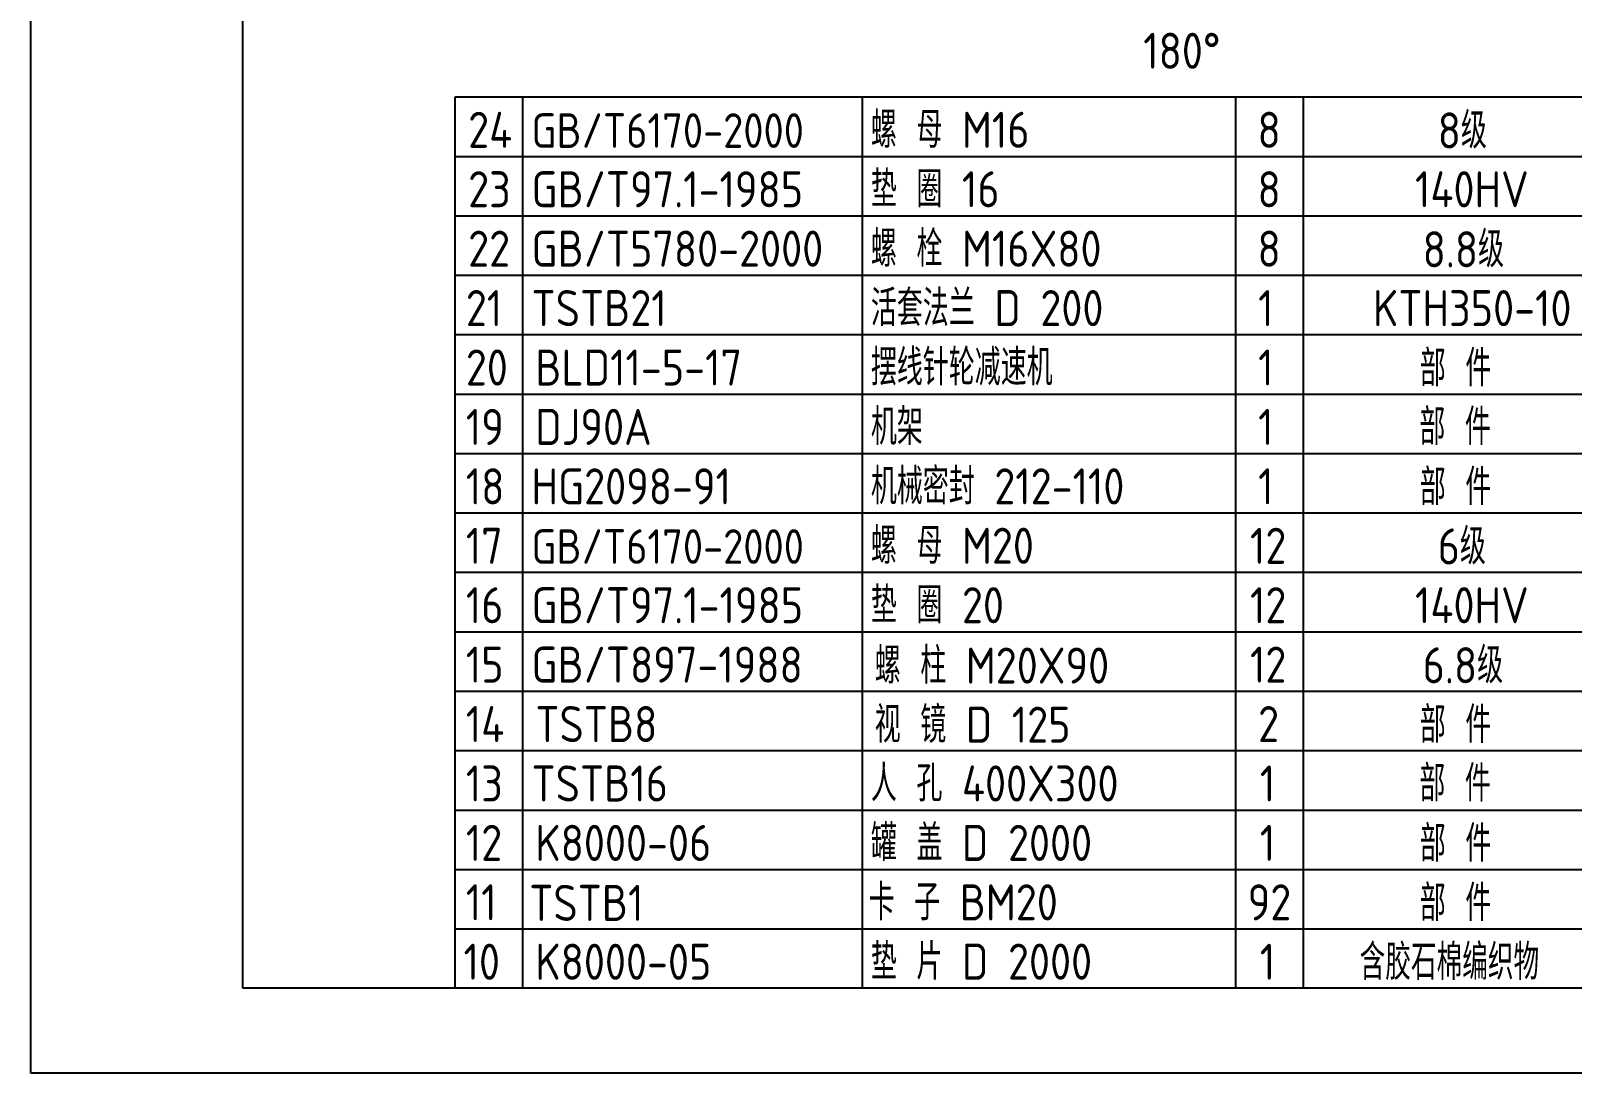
# Model space of a CAD drawing. Extents: x 900 to 66750, y -16816 to 61910.
# Drawn here: x 900.2 to 1081.8, y -3935 to -3812.2 of the extents above; entities that cross this region are included whole.
import ezdxf

# ---------------------------------------------------------------- set-up
doc = ezdxf.new("R2010")
doc.units = 0
doc.linetypes.add('DASHDOT', pattern=[18, 15, -1, 1, -1])
doc.layers.get('0').update_dxf_attribs({"linetype": 'DASHDOT'})
for name, color, linetype in [('1', 7, 'CONTINUOUS'), ('11', 3, 'CONTINUOUS'), ('2', 4, 'CONTINUOUS'), ('9', 134, 'CONTINUOUS')]:
    doc.layers.add(name, color=color, linetype=linetype)
doc.styles.get("Standard").update_dxf_attribs({"font": 'gbenor.shx', "bigfont": 'gbcbig.shx'})

# ---------------------------------------------------------------- blocks, each defined once
blk = doc.blocks.new('Cadt1')
at = {"layer": '1'}
for p, q in [((925.15, -3924.96), (925.15, -3350.96)), ((1310.15, -3924.96), (925.15, -3924.96))]:
    blk.add_line(p, q, dxfattribs=at)
at = {"layer": '2'}
for p, q in [((900.15, -3934.96), (900.15, -3340.96)), ((1320.15, -3934.96), (900.15, -3934.96))]:
    blk.add_line(p, q, dxfattribs=at)

msp = doc.modelspace()

# ---------------------------------------------------------------- linework, layer by layer
at = {"layer": '1'}
for p, q in [((950.15144, -3924.83156), (950.15144, -3819.95856)), ((958.15144, -3924.95856), (958.15144, -3819.95856)), ((998.15144, -3924.95856), (998.15144, -3819.95856)), ((1042.15144, -3924.95856), (1042.15144, -3819.95856)), ((1050.15144, -3924.95856), (1050.15144, -3819.95856))]:
    msp.add_line(p, q, dxfattribs=at)
at = {"layer": '2'}
msp.add_line((950.15144, -3840.95856), (1130.15144, -3840.95856), dxfattribs=at)
at = {"layer": '9'}
for p, q in [((950.15144, -3819.95856), (1130.15144, -3819.95856)), ((950.15144, -3826.95856), (1130.15144, -3826.95856)), ((950.15144, -3833.95856), (1130.15144, -3833.95856)), ((950.15144, -3847.95856), (1130.15144, -3847.95856)), ((950.15144, -3854.95856), (1130.15144, -3854.95856)), ((950.15144, -3861.95856), (1130.15144, -3861.95856)), ((950.15144, -3868.95856), (1130.15144, -3868.95856)), ((950.15144, -3875.95856), (1130.15144, -3875.95856)), ((950.15144, -3882.95856), (1130.15144, -3882.95856)), ((950.15144, -3889.95856), (1130.15144, -3889.95856)), ((950.15144, -3896.95856), (1130.15144, -3896.95856)), ((950.15144, -3903.95856), (1130.15144, -3903.95856)), ((950.15144, -3910.95856), (1130.15144, -3910.95856)), ((950.15144, -3917.95856), (1130.15144, -3917.95856))]:
    msp.add_line(p, q, dxfattribs=at)

# ---------------------------------------------------------------- block references
msp.add_blockref('Cadt1', (0, 0))

# ---------------------------------------------------------------- texts
at = {"layer": '11', "insert": (1031.25077, -3816.64628), "char_height": 4.25, "width": 65536, "attachment_point": 7}
msp.add_mtext('180%%d', dxfattribs=at)
at = {"layer": '2', "width": 65536, "attachment_point": 7}
for s, insert, char_height in [('24', (951.69051, -3825.96106), 4.25), ('螺 母 M16', (999.15144, -3825.95856), 4.25), ('8', (1044.71502, -3825.96106), 4.25), ('8级', (1065.94942, -3826.04356), 4.25), ('GB/T6170-2000', (959.15144, -3825.95856), 4.08), ('23', (951.69051, -3832.96106), 4.25), ('GB/T97.1-1985', (959.15144, -3832.95856), 4.25), ('垫 圈 16', (999.15144, -3832.95856), 4.25), ('8', (1044.71502, -3832.96106), 4.25), ('140HV', (1063.27207, -3832.96106), 4.25), ('22', (951.69051, -3839.96106), 4.25), ('GB/T5780-2000', (959.15144, -3839.95856), 4.25), ('螺 栓 M16X80', (999.15144, -3839.95856), 4.25), ('8', (1044.71502, -3839.96106), 4.25), ('8.8级', (1064.17361, -3840.04356), 4.25), ('21', (951.41707, -3846.95856), 4.25), ('TSTB21', (959.15144, -3846.95856), 4.25), ('活套法兰 D 200', (999.15144, -3846.95856), 4.25), ('1', (1044.78426, -3846.95856), 4.25), ('KTH350-10', (1058.31489, -3846.96106), 4.25), ('20', (951.41707, -3853.95856), 4.25), ('BLD11-5-17', (959.60293, -3853.96106), 4.25), ('摆线针轮减速机', (999.15144, -3853.95856), 4.25), ('1', (1044.78426, -3853.95856), 4.25), ('部 件', (1063.84098, -3854.04794), 4.25), ('机架', (999.15144, -3860.95856), 4.25), ('部 件', (1063.7841, -3860.95856), 4.25), ('19', (951.41707, -3860.95856), 4.25), ('DJ90A', (959.60293, -3860.96106), 4.25), ('1', (1044.78426, -3860.95856), 4.25), ('机械密封 212-110', (999.15144, -3867.95856), 4.25), ('部 件', (1063.84098, -3868.04794), 4.25), ('18', (951.41707, -3867.95856), 4.25), ('HG2098-91', (959.15144, -3867.95856), 4.25), ('1', (1044.78426, -3867.95856), 4.25), ('17', (951.41707, -3874.95856), 4.25), ('螺 母 M20', (999.15144, -3874.95856), 4.25), ('12', (1043.82712, -3874.96106), 4.25), ('6级', (1065.94942, -3875.04356), 4.25), ('GB/T6170-2000', (959.15144, -3874.95856), 4.08), ('16', (951.41707, -3881.95856), 4.25), ('GB/T97.1-1985', (959.15144, -3881.95856), 4.25), ('垫 圈 20', (999.15144, -3881.95856), 4.25), ('12', (1043.82712, -3881.96106), 4.25), ('140HV', (1063.27207, -3881.96106), 4.25), ('15', (951.41707, -3888.95856), 4.25), ('GB/T897-1988', (959.15144, -3888.95856), 4.25), ('螺 柱 M20X90', (999.60293, -3889.06747), 4.25), ('12', (1043.82712, -3888.96106), 4.25), ('6.8级', (1064.17361, -3889.04356), 4.25), ('14', (951.41707, -3895.95856), 4.25), ('TSTB8', (959.60293, -3895.96106), 4.25), ('视 镜 D 125', (999.60293, -3896.04794), 4.25), ('部 件', (1063.84098, -3896.04794), 4.25), ('13', (951.41707, -3902.95856), 4.25), ('TSTB16', (959.15144, -3902.95856), 4.25), ('人 孔 400X300', (999.15144, -3902.95856), 4.25), ('1', (1044.98928, -3902.96106), 4.25), ('部 件', (1063.7841, -3902.95856), 4.25), ('罐 盖 D 2000', (999.15144, -3909.95856), 4.25), ('部 件', (1063.84098, -3910.04794), 4.25), ('12', (951.41707, -3909.95856), 4.25), ('K8000-06', (959.60293, -3909.96106), 4.25), ('1', (1044.98928, -3909.96106), 4.25), ('卡 子 BM20', (998.88398, -3916.95856), 4.25), ('部 件', (1063.84098, -3917.04794), 4.25), ('11', (951.41707, -3916.95856), 4.25), ('TSTB1', (958.88398, -3917.02556), 4.25), ('92', (1043.55286, -3916.96106), 4.25), ('10', (951.14961, -3923.95856), 4.25), ('K8000-05', (959.60293, -3923.96106), 4.25), ('垫 片 D 2000', (999.15144, -3923.95856), 4.25), ('1', (1044.98928, -3923.96106), 4.25), ('含胶石棉编织物', (1056.74881, -3923.99684), 4.197795)]:
    msp.add_mtext(s, dxfattribs=dict(at, insert=insert, char_height=char_height))
at = {"layer": '9', "insert": (1044.78426, -3895.96106), "char_height": 4.25, "width": 65536, "attachment_point": 7}
msp.add_mtext('2', dxfattribs=at)

doc.saveas('drawing.dxf')
